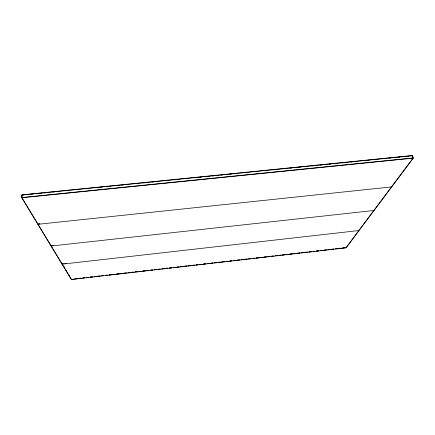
<?xml version="1.0" encoding="UTF-8"?>
<svg xmlns="http://www.w3.org/2000/svg" width="435" height="435" viewBox="0 0 435 435"><rect width="100%" height="100%" fill="white"/><g stroke="black" fill="none" stroke-linecap="round" stroke-linejoin="round"><path stroke-width="0.65" d="M21.967 196.408L21.962 196.75M412.608 157.546L412.587 156.997M358.886 230.474L346.053 247.83L71.394 279.515L21.81 197.767L21.75 194.842L412.472 155.485L413.25 158.155L346.053 247.83M359.228 230.012L370.604 214.819M370.995 214.292L413.185 157.932L21.804 197.523L37.551 223.508M75.364 278.791L76.712 278.634M78.73 278.4L80.752 278.172M82.775 277.938L84.124 277.78M86.146 277.546L88.164 277.312M90.186 277.084L92.209 276.85M94.226 276.616L95.575 276.459M97.598 276.225L99.62 275.997M101.638 275.763L102.986 275.605M105.683 275.295L107.032 275.137M109.049 274.904L111.072 274.675M113.095 274.442L114.443 274.284M116.466 274.05L118.483 273.816M120.506 273.588L121.854 273.43M123.877 273.196L125.894 272.962M127.917 272.729L129.94 272.5M131.288 272.343L133.306 272.109M135.328 271.875L137.351 271.641M139.369 271.413L140.717 271.255M142.74 271.021L144.763 270.787M146.785 270.554L148.803 270.325M150.825 270.091L152.174 269.934M154.197 269.7L156.214 269.466M158.237 269.232L159.585 269.08M162.277 268.77L163.625 268.612M165.648 268.379L167.671 268.145M169.688 267.916L171.037 267.759M173.059 267.525L175.082 267.291M177.099 267.057L178.448 266.905M180.471 266.671L182.493 266.438M184.516 266.204L186.533 265.97M187.882 265.818L189.905 265.584M191.927 265.35L193.945 265.116M195.967 264.882L197.316 264.73M199.339 264.496L201.356 264.262M203.379 264.029L205.402 263.795M207.419 263.561L208.767 263.409M210.79 263.175L212.813 262.941M214.836 262.707L216.179 262.555M218.876 262.245L220.224 262.087M222.247 261.854L224.264 261.62M226.287 261.386L227.635 261.234M229.658 261L231.676 260.766M233.698 260.532L235.047 260.38M237.07 260.146L239.087 259.912M241.11 259.679L243.132 259.445M244.481 259.293L246.498 259.059M248.521 258.825L250.544 258.591M252.566 258.357L253.909 258.205M255.932 257.971L257.955 257.737M259.978 257.504L261.995 257.27M264.018 257.036L265.366 256.884M267.389 256.65L269.406 256.416M271.429 256.182L272.778 256.03M275.475 255.715L276.818 255.562M278.84 255.329L280.863 255.095M282.212 254.937L284.229 254.709M286.252 254.475L288.274 254.241M289.623 254.083L291.64 253.85M293.663 253.621L295.686 253.387M297.709 253.154L299.726 252.92M301.074 252.762L303.097 252.534M305.12 252.3L307.137 252.066M309.16 251.832L310.508 251.675M313.205 251.365L314.548 251.212M316.571 250.979L318.594 250.745M320.617 250.511L321.96 250.359M323.983 250.125L326.005 249.891M328.028 249.657L329.371 249.5M331.394 249.266L333.417 249.037M335.439 248.804L337.457 248.57M338.805 248.412L340.828 248.178M342.851 247.95L344.868 247.716M77.463 278.634L71.394 279.515M78.778 278.427L81.508 278.172M82.829 277.96L84.885 277.78M86.206 277.568L88.93 277.312M90.252 277.1L92.981 276.845M94.303 276.638L96.352 276.459M97.679 276.247L100.403 275.991M101.73 275.779L103.775 275.6M105.776 275.311L107.826 275.132M109.152 274.925L115.248 274.278M116.575 274.066L122.67 273.425M124.002 273.213L126.721 272.957M128.053 272.745L130.092 272.566M131.424 272.353L134.143 272.098M135.475 271.886L138.189 271.63M139.526 271.424L141.565 271.244M142.898 271.032L145.611 270.777M146.948 270.565L148.987 270.385M150.999 270.097L153.033 269.923M154.376 269.711L157.084 269.455M158.432 269.298L160.455 269.064M161.804 268.912L164.506 268.596M165.855 268.444L167.872 268.15M169.226 268.052L171.928 267.742M173.277 267.585L179.35 266.883M180.699 266.731L183.396 266.421M184.75 266.263L186.773 265.975M188.121 265.872L190.818 265.562M192.172 265.41L194.869 265.094M196.218 264.942L198.24 264.708M199.594 264.551L202.291 264.241M203.64 264.083L205.668 263.795M207.017 263.697L209.713 263.382M211.062 263.229L213.096 262.936M214.439 262.838L217.136 262.528M218.484 262.37L224.569 261.614M225.906 261.517L228.609 261.207M229.957 261.049L231.996 260.761M233.329 260.663L236.031 260.347M237.379 260.195L240.076 259.88M241.425 259.728L243.453 259.494M244.802 259.336L247.499 259.026M248.853 258.868L250.892 258.58M252.224 258.482L254.921 258.172M256.275 258.015L262.343 257.313M263.697 257.161L269.792 256.4M271.119 256.302L273.816 255.992M275.165 255.834L281.238 255.138M282.587 254.981L285.289 254.671M286.638 254.513L288.688 254.219M290.009 254.122L292.712 253.812M294.06 253.659L296.115 253.366M297.431 253.268L300.134 252.958M301.482 252.8L307.556 252.099M308.904 251.947L311.601 251.637M312.95 251.479L315.011 251.185M316.327 251.087L319.024 250.777M320.372 250.62L323.074 250.31M324.423 250.158L326.446 249.924M327.794 249.766L330.497 249.456M331.845 249.298L333.911 249.005M335.896 248.831L337.919 248.597M339.267 248.445L341.964 248.135M342.688 247.993L345.341 247.743M62.036 263.909L62.999 263.8M64.739 263.605L66.158 263.409M63.423 263.822L62.085 264.165L358.831 230.545M51.036 245.753L53.059 245.53M53.108 245.606L51.091 246.036L373.844 210.491M39.868 223.775L37.845 223.987L71.068 278.808M39.248 223.938L37.905 224.302L391.728 186.881M22.5 195.13L23.849 194.994M31.282 194.244L32.636 194.108M40.069 193.357L41.423 193.222M44.125 192.95L45.479 192.814M52.912 192.063L54.261 191.927M65.75 190.769L67.104 190.633M87.375 188.594L88.729 188.453M96.162 187.708L97.516 187.572M100.219 187.3L101.572 187.159M109.006 186.414L110.354 186.278M117.787 185.527L119.141 185.392M121.843 185.12L123.197 184.984M143.468 182.939L144.822 182.803M152.255 182.053L153.609 181.917M156.312 181.645L157.66 181.509M165.099 180.759L166.447 180.623M173.88 179.873L175.234 179.737M177.937 179.465L179.291 179.329M199.562 177.284L200.916 177.148M208.349 176.398L209.703 176.262M212.405 175.99L213.754 175.854M217.136 175.512L218.484 175.376M221.192 175.104L222.541 174.968M229.974 174.217L231.328 174.082M234.03 173.81L235.384 173.674M255.655 171.629L257.009 171.493M264.442 170.748L265.796 170.607M273.229 169.862L274.577 169.726M277.285 169.454L278.634 169.313M286.067 168.568L287.421 168.432M290.123 168.155L291.477 168.019M294.854 167.682L296.208 167.546M298.91 167.274L300.259 167.138M311.748 165.98L313.102 165.844M320.535 165.093L321.889 164.957M329.322 164.207L330.671 164.071M333.379 163.799L334.727 163.663M342.16 162.913L343.514 162.777M346.216 162.505L347.57 162.369M350.947 162.027L352.301 161.891M355.003 161.619L356.352 161.483M367.841 160.325L369.195 160.189M376.628 159.438L377.982 159.302M385.415 158.552L386.764 158.416M389.472 158.144L390.82 158.008M398.253 157.258L399.607 157.122M402.31 156.85L403.664 156.714M407.04 156.372L408.394 156.236M411.097 155.964L412.538 155.708L21.755 195.087L21.87 197.637M21.81 197.767L413.25 158.155M69.366 275.404L69.312 275.137M64.162 266.753L64.092 266.427M412.608 156.382L412.935 157.497M66.767 271.038L66.734 270.804"/></g></svg>
